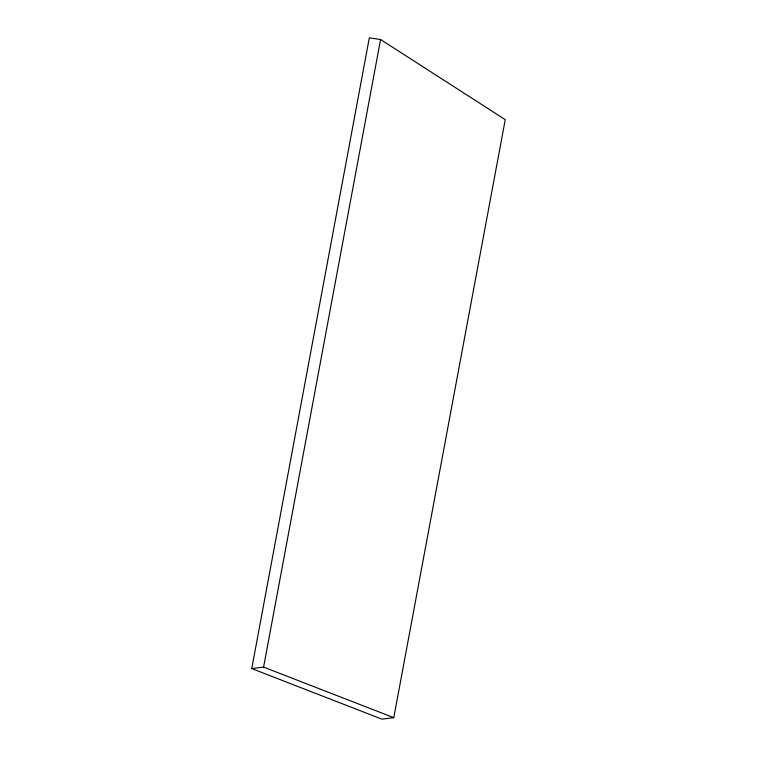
<?xml version="1.0" encoding="UTF-8"?>
<svg xmlns="http://www.w3.org/2000/svg" width="757" height="757" viewBox="0 0 757 757"><rect width="100%" height="100%" fill="white"/><g stroke="black" fill="none" stroke-linecap="round" stroke-linejoin="round"><path stroke-width="1.14" d="M251.75 668.582L369.321 37.85L380.582 39.515L505.25 119.653L393.772 717.664L381.935 719.15L251.75 668.582L263.587 667.106L393.772 717.664M263.587 667.106L380.582 39.515"/></g></svg>
